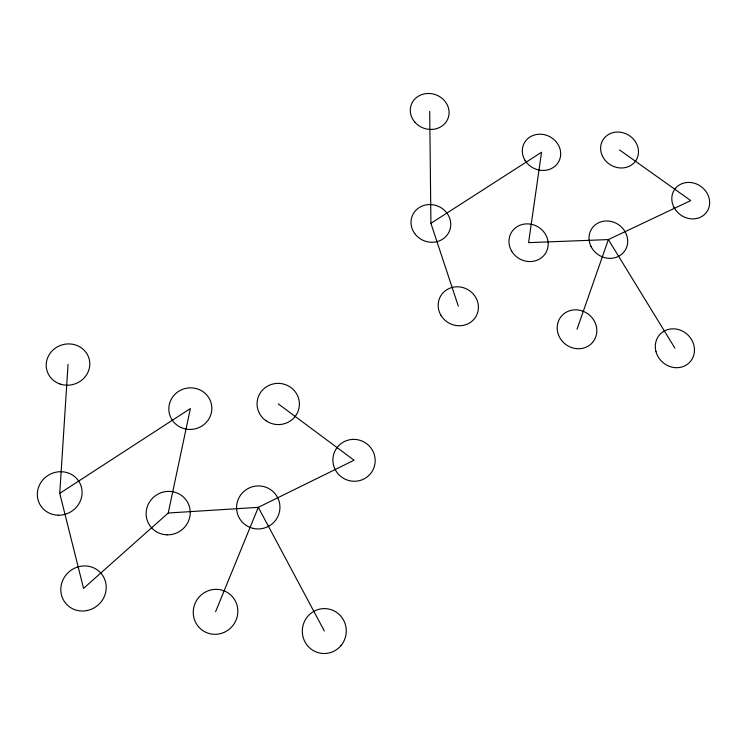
<?xml version="1.0" encoding="UTF-8"?>
<svg xmlns="http://www.w3.org/2000/svg" width="747" height="747" viewBox="0 0 747 747"><rect width="100%" height="100%" fill="white"/><g stroke="black" fill="none" stroke-linecap="round" stroke-linejoin="round"><path stroke-width="1.12" d="M59.76 493.356L190.373 408.553L168.234 513.012L83.552 588.375L59.76 493.356L68.042 364.471M577.029 329.212L608.375 239.582L690.751 200.588L619.58 149.96M215.584 611.728L258.303 507.344L354.069 460.227L278.267 403.884M458.322 306.195L430.916 223.334L541.538 152.248L528.596 242.644L608.375 239.582L674.914 348.186M168.234 513.012L258.303 507.344L324.329 630.963M429.712 111.387L430.916 223.334M415.015 122.349A19.599 17.769 19.9 0 0 448.013 118.409A19.599 17.769 19.9 0 0 426.033 93.608A19.599 17.769 19.9 0 0 415.015 122.349M511.732 251.244A20.001 18.451 30.2 0 0 545.712 253.018A20.001 18.451 30.2 0 0 528.26 223.895A20.001 18.451 30.2 0 0 511.732 251.244M440.879 315.187A20.384 19.207 28.6 0 0 475.736 316.821A20.384 19.207 28.6 0 0 458.256 286.811A20.384 19.207 28.6 0 0 440.879 315.187M673.878 207.162A19.618 17.498 35.6 0 0 706.615 212.167A19.618 17.498 35.6 0 0 691.685 182.641A19.618 17.498 35.6 0 0 673.878 207.162M590.97 246.389A19.889 18.115 34.2 0 0 624.408 251.394A19.889 18.115 34.2 0 0 609.655 221.187A19.889 18.115 34.2 0 0 590.97 246.389M602.568 156.347A19.459 17.405 30.9 0 0 635.295 161.427A19.459 17.405 30.9 0 0 620.804 132.294A19.459 17.405 30.9 0 0 602.568 156.347M558.364 334.572A20.365 18.899 37.8 0 0 592.166 342.873A20.365 18.899 37.8 0 0 580.484 310.425A20.365 18.899 37.8 0 0 558.364 334.572M525.057 160.372A19.581 17.713 27.3 0 0 558.308 162.351A19.581 17.713 27.3 0 0 541.155 134.236A19.581 17.713 27.3 0 0 525.057 160.372M655.978 351.622A20.384 18.61 42.7 0 0 688.771 363.173A20.384 18.61 42.7 0 0 679.901 329.997A20.384 18.61 42.7 0 0 655.978 351.622M414.697 233.522A20.076 18.647 22.7 0 0 448.947 232.149A20.076 18.647 22.7 0 0 429.021 204.557A20.076 18.647 22.7 0 0 414.697 233.522M60.143 384.051A21.878 20.552 -15.4 0 0 89.528 360.726A21.878 20.552 -15.4 0 0 54.326 348.905A21.878 20.552 -15.4 0 0 60.143 384.051M167.188 534.833A22.214 21.56 -30 0 0 187.768 502.619A22.214 21.56 -30 0 0 149.615 501.872A22.214 21.56 -30 0 0 167.188 534.833M86.773 610.598A23.166 22.055 -40.5 0 0 101.34 573.677A23.166 22.055 -40.5 0 0 62.412 581.157A23.166 22.055 -40.5 0 0 86.773 610.598M181.101 427.536A21.542 20.776 -10.1 0 0 211.784 406.713A21.542 20.776 -10.1 0 0 178.122 391.661A21.542 20.776 -10.1 0 0 181.101 427.536M341.09 645.464A22.466 21.971 -83.4 0 0 328.166 608.936A22.466 21.971 -83.4 0 0 303.618 638.797A22.466 21.971 -83.4 0 0 341.09 645.464M223.67 632.56A22.69 22.102 -54.6 0 0 229.45 593.902A22.69 22.102 -54.6 0 0 193.492 609.02A22.69 22.102 -54.6 0 0 223.67 632.56M335.524 470.162A21.233 20.851 29 0 0 372.137 471.404A21.233 20.851 29 0 0 354.433 439.385A21.233 20.851 29 0 0 335.524 470.162M266.016 420.748A21.177 20.599 5.3 0 0 299.314 405.948A21.177 20.599 5.3 0 0 269.35 385.219A21.177 20.599 5.3 0 0 266.016 420.748M58.229 515.197A22.653 21.476 -28.7 0 0 79.798 482.982A22.653 21.476 -28.7 0 0 41.113 482.17A22.653 21.476 -28.7 0 0 58.229 515.197M253.27 528.409A21.728 21.476 -21.9 0 0 279.042 501.088A21.728 21.476 -21.9 0 0 242.486 492.796A21.728 21.476 -21.9 0 0 253.27 528.409"/></g></svg>
